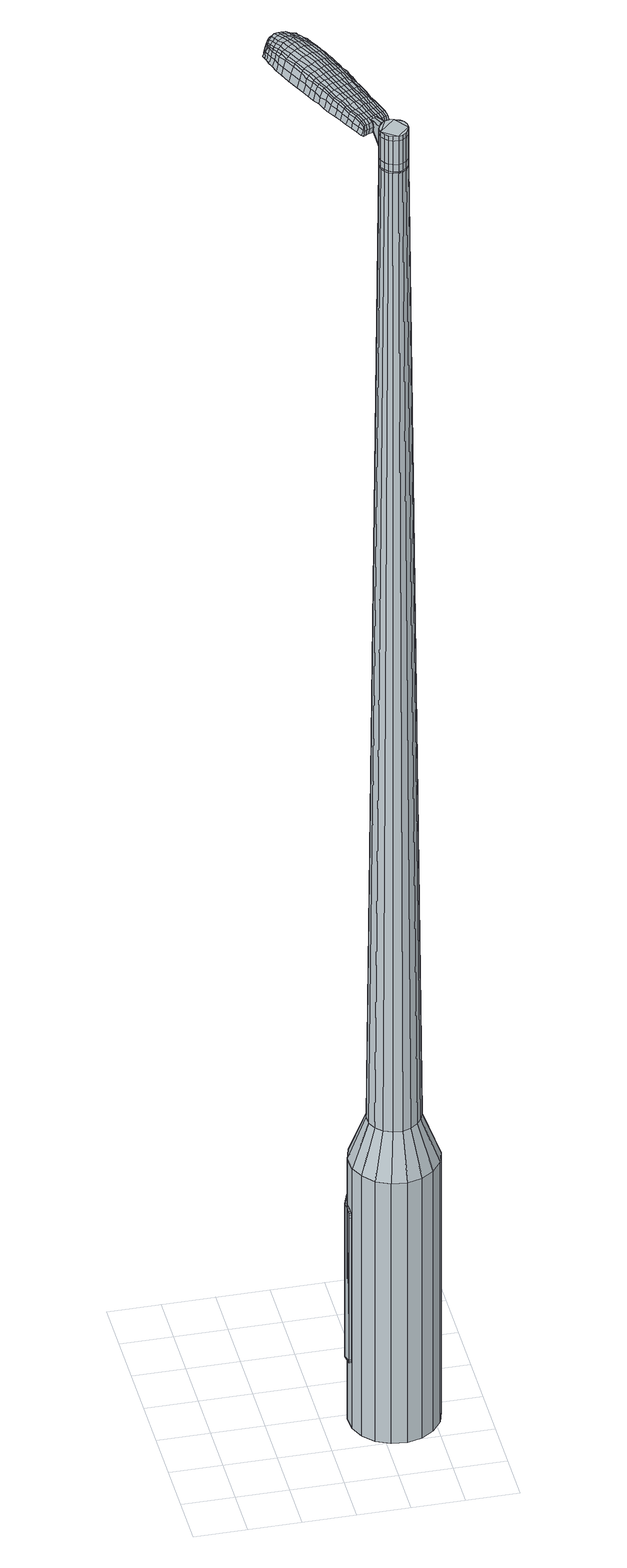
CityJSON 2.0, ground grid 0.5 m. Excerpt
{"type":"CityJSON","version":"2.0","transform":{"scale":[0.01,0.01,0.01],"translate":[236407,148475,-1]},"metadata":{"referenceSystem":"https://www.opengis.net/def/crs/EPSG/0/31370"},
"CityObjects":{
"object1":{"type":"GenericCityObject","attributes":{"cluster":215,"mean_distance_to_centroid":0.156,"new_centroid_x":236408.68,"new_centroid_y":148475.89,"mean_distance_to_camera":4.7,"H1":12.79,"H2":-1.35,"Z_final":109.41,"cluster2":-1,"proj_x":236411.1,"proj_y":148474.79,"id_line":52898,"bearing_l":24.34,"distance":2.65,"orientation":"left","G_obj":114.34},"geometry":[{"type":"MultiSurface","lod":"2","boundaries":[[[0,1,2,3]],[[1,4,5,2]],[[4,6,7,5]],[[6,8,9,7]],[[8,10,11,9]],[[10,12,13,11]],[[12,14,15,13]],[[14,16,17,15]],[[16,18,19,17]],[[18,20,21,19]],[[20,22,23,21]],[[22,24,25,23]],[[24,26,27,25]],[[26,28,29,27]],[[28,30,31,29]],[[30,32,33,31]],[[32,34,35,33]],[[34,0,3,35]],[[36,37,38,39]],[[38,40,41,42]],[[41,43,42]],[[42,44,45,46]],[[45,47,46]],[[46,48,49,50]],[[49,51,50]],[[42,46,50,38]],[[50,52,39,38]],[[53,36,39]],[[2,5,7,35]],[[7,9,11,15]],[[11,13,15]],[[15,17,19,23]],[[19,21,23]],[[23,25,27,31]],[[27,29,31]],[[15,23,31,7]],[[31,33,35,7]],[[3,2,35]],[[1,0,54,55]],[[0,34,56,54]],[[34,32,57,56]],[[32,30,58,57]],[[30,28,59,58]],[[28,26,60,59]],[[26,24,61,60]],[[24,22,62,61]],[[22,20,63,62]],[[20,18,64,63]],[[18,16,65,64]],[[16,14,66,65]],[[14,12,67,66]],[[12,10,68,67]],[[10,8,69,68]],[[8,6,70,69]],[[6,4,71,70]],[[4,1,55,71]],[[55,54,72,73]],[[54,56,74,72]],[[56,57,75,74]],[[57,58,76,75]],[[58,59,77,76]],[[59,60,78,77]],[[60,61,79,78]],[[61,62,80,79]],[[62,63,81,80]],[[63,64,82,81]],[[64,65,83,82]],[[65,66,84,83]],[[66,67,85,84]],[[67,68,86,85]],[[68,69,87,86]],[[69,70,88,87]],[[70,71,89,88]],[[71,55,73,89]],[[90,91,92,93]],[[94,95,91,90]],[[75,96,95,94]],[[97,98,96,75]],[[77,99,98,97]],[[78,100,99,77]],[[79,101,100,78]],[[80,102,101,79]],[[103,104,102,80]],[[105,106,104,103]],[[83,107,106,105]],[[108,109,107,83]],[[85,110,109,108]],[[111,112,110,85]],[[113,114,112,111]],[[115,116,114,113]],[[89,117,116,115]],[[93,92,117,89]],[[118,119,120,121]],[[122,118,121,123]],[[124,122,123,125]],[[126,124,125,127]],[[128,126,127,129]],[[130,128,129,131]],[[132,130,131,133]],[[134,132,133,135]],[[136,134,135,137]],[[138,136,137,139]],[[140,138,139,141]],[[142,140,141,143]],[[144,142,143,145]],[[146,144,145,147]],[[148,146,147,149]],[[150,148,149,151]],[[73,72,90,93]],[[72,74,94,90]],[[74,75,94]],[[76,97,75]],[[76,77,97]],[[81,103,80]],[[81,82,105,103]],[[82,83,105]],[[84,108,83]],[[84,85,108]],[[86,111,85]],[[86,87,113,111]],[[87,88,115,113]],[[88,89,115]],[[73,93,89]],[[152,153,92,91]],[[153,117,92]],[[154,116,117]],[[154,155,114,116]],[[155,156,112,114]],[[156,110,112]],[[157,109,110]],[[157,107,109]],[[158,106,107]],[[158,159,104,106]],[[159,102,104]],[[160,98,99]],[[160,96,98]],[[161,95,96]],[[161,152,91,95]],[[39,52,150,162]],[[153,152,163,151]],[[53,39,162,119]],[[152,161,120,163]],[[36,53,119,118]],[[161,96,121,120]],[[37,36,118,122]],[[96,160,123,121]],[[38,37,122,124]],[[160,99,125,123]],[[40,38,124,126]],[[99,100,127,125]],[[41,40,126,128]],[[100,101,129,127]],[[43,41,128,130]],[[101,102,131,129]],[[42,43,130,132]],[[102,159,133,131]],[[44,42,132,134]],[[159,158,135,133]],[[45,44,134,136]],[[158,107,137,135]],[[47,45,136,138]],[[107,157,139,137]],[[46,47,138,140]],[[157,110,141,139]],[[48,46,140,142]],[[110,156,143,141]],[[49,48,142,144]],[[156,155,145,143]],[[51,49,144,146]],[[155,154,147,145]],[[50,51,146,148]],[[154,117,149,147]],[[52,50,148,150]],[[117,153,151,149]],[[150,151,164,165]],[[151,163,166,164]],[[163,120,167,166]],[[120,119,168,167]],[[119,162,169,168]],[[162,150,165,169]],[[170,171,172,173]],[[174,170,173,175]],[[170,174,176,177]],[[171,170,177,178]],[[179,180,181,182]],[[183,179,182,184]],[[179,183,185,186]],[[180,179,186,187]],[[188,189,190,191]],[[192,188,191,193]],[[188,192,194,195]],[[189,188,195,196]],[[197,198,199,200]],[[201,197,200,202]],[[197,201,203,204]],[[198,197,204,205]],[[206,207,208,209]],[[210,206,209,211]],[[206,210,212,213]],[[207,206,213,214]],[[215,216,217,218]],[[219,215,218,220]],[[215,219,221,222]],[[216,215,222,223]],[[224,225,226,227]],[[216,224,227,217]],[[224,216,223,228]],[[225,224,228,229]],[[230,231,232,233]],[[225,230,233,226]],[[230,225,229,234]],[[231,230,234,235]],[[236,174,175,237]],[[231,236,237,232]],[[236,231,235,238]],[[174,236,238,176]],[[239,240,241,242]],[[243,239,242,244]],[[239,243,245,246]],[[240,239,246,247]],[[248,249,250,251]],[[240,248,251,241]],[[248,240,247,252]],[[249,248,252,253]],[[254,255,256,257]],[[249,254,257,250]],[[254,249,253,258]],[[255,254,258,259]],[[260,261,262,263]],[[255,260,263,256]],[[260,255,259,264]],[[261,260,264,265]],[[266,171,178,267]],[[261,266,267,262]],[[266,261,265,268]],[[171,266,268,172]],[[269,270,271,272]],[[273,269,272,274]],[[269,273,275,276]],[[270,269,276,277]],[[278,279,280,281]],[[270,278,281,271]],[[278,270,277,282]],[[279,278,282,283]],[[284,285,286,287]],[[279,284,287,280]],[[284,279,283,288]],[[285,284,288,289]],[[290,183,184,291]],[[285,290,291,286]],[[290,285,289,292]],[[183,290,292,185]],[[293,294,295,296]],[[297,293,296,298]],[[293,297,299,300]],[[294,293,300,301]],[[302,303,304,305]],[[294,302,305,295]],[[302,294,301,306]],[[303,302,306,307]],[[308,309,310,311]],[[303,308,311,304]],[[308,303,307,312]],[[309,308,312,313]],[[314,315,316,317]],[[309,314,317,310]],[[314,309,313,318]],[[315,314,318,319]],[[320,180,187,321]],[[315,320,321,316]],[[320,315,319,322]],[[180,320,322,181]],[[323,209,208,324]],[[325,323,324,326]],[[323,325,327,328]],[[209,323,328,211]],[[329,325,326,330]],[[331,329,330,332]],[[329,331,333,334]],[[325,329,334,327]],[[335,331,332,336]],[[337,335,336,338]],[[335,337,339,340]],[[331,335,340,333]],[[341,337,338,342]],[[343,341,342,344]],[[341,343,345,346]],[[337,341,346,339]],[[347,343,344,348]],[[198,347,348,199]],[[347,198,205,349]],[[343,347,349,345]],[[350,351,196,195]],[[352,350,195,194]],[[350,352,353,354]],[[351,350,354,355]],[[356,357,355,354]],[[358,356,354,353]],[[356,358,359,360]],[[357,356,360,361]],[[362,363,361,360]],[[364,362,360,359]],[[362,364,365,366]],[[363,362,366,367]],[[368,369,367,366]],[[370,368,366,365]],[[368,370,203,201]],[[369,368,201,202]],[[371,372,373,374]],[[273,371,374,275]],[[371,273,274,375]],[[372,371,375,376]],[[377,192,193,378]],[[372,377,378,373]],[[377,372,376,379]],[[192,377,379,194]],[[380,381,382,383]],[[219,380,383,221]],[[380,219,220,384]],[[381,380,384,385]],[[386,387,388,389]],[[381,386,389,382]],[[386,381,385,390]],[[387,386,390,391]],[[392,189,196,393]],[[387,392,393,388]],[[392,387,391,394]],[[189,392,394,190]],[[395,396,397,398]],[[177,395,398,178]],[[395,177,176,399]],[[396,395,399,400]],[[401,402,403,404]],[[396,401,404,397]],[[401,396,400,405]],[[402,401,405,406]],[[407,200,199,408]],[[402,407,408,403]],[[407,402,406,409]],[[200,407,409,202]],[[410,411,412,413]],[[182,410,413,184]],[[410,182,181,414]],[[411,410,414,415]],[[416,204,203,417]],[[411,416,417,412]],[[416,411,415,418]],[[204,416,418,205]],[[419,420,421,422]],[[297,419,422,299]],[[419,297,298,423]],[[420,419,423,424]],[[425,210,211,426]],[[420,425,426,421]],[[425,420,424,427]],[[210,425,427,212]],[[428,429,430,431]],[[243,428,431,245]],[[428,243,244,432]],[[429,428,432,433]],[[434,435,436,437]],[[429,434,437,430]],[[434,429,433,438]],[[435,434,438,439]],[[440,207,214,441]],[[435,440,441,436]],[[440,435,439,442]],[[207,440,442,208]],[[443,444,433,432]],[[242,443,432,244]],[[443,242,241,445]],[[444,443,445,446]],[[447,448,439,438]],[[444,447,438,433]],[[447,444,446,449]],[[448,447,449,450]],[[451,324,208,442]],[[448,451,442,439]],[[451,448,450,452]],[[324,451,452,326]],[[453,454,455,456]],[[300,453,456,301]],[[453,300,299,422]],[[454,453,422,421]],[[457,328,327,458]],[[454,457,458,455]],[[457,454,421,426]],[[328,457,426,211]],[[459,460,446,445]],[[251,459,445,241]],[[459,251,250,461]],[[460,459,461,462]],[[463,464,450,449]],[[460,463,449,446]],[[463,460,462,465]],[[464,463,465,466]],[[467,330,326,452]],[[464,467,452,450]],[[467,464,466,468]],[[330,467,468,332]],[[469,470,471,472]],[[306,469,472,307]],[[469,306,301,456]],[[470,469,456,455]],[[473,334,333,474]],[[470,473,474,471]],[[473,470,455,458]],[[334,473,458,327]],[[475,476,462,461]],[[257,475,461,250]],[[475,257,256,477]],[[476,475,477,478]],[[479,480,466,465]],[[476,479,465,462]],[[479,476,478,481]],[[480,479,481,482]],[[483,336,332,468]],[[480,483,468,466]],[[483,480,482,484]],[[336,483,484,338]],[[485,486,487,488]],[[312,485,488,313]],[[485,312,307,472]],[[486,485,472,471]],[[489,340,339,490]],[[486,489,490,487]],[[489,486,471,474]],[[340,489,474,333]],[[491,492,478,477]],[[263,491,477,256]],[[491,263,262,493]],[[492,491,493,494]],[[495,496,482,481]],[[492,495,481,478]],[[495,492,494,497]],[[496,495,497,498]],[[499,342,338,484]],[[496,499,484,482]],[[499,496,498,500]],[[342,499,500,344]],[[501,502,503,504]],[[318,501,504,319]],[[501,318,313,488]],[[502,501,488,487]],[[505,346,345,506]],[[502,505,506,503]],[[505,502,487,490]],[[346,505,490,339]],[[507,508,494,493]],[[267,507,493,262]],[[507,267,178,398]],[[508,507,398,397]],[[509,510,498,497]],[[508,509,497,494]],[[509,508,397,404]],[[510,509,404,403]],[[511,348,344,500]],[[510,511,500,498]],[[511,510,403,408]],[[348,511,408,199]],[[512,513,415,414]],[[322,512,414,181]],[[512,322,319,504]],[[513,512,504,503]],[[514,349,205,418]],[[513,514,418,415]],[[514,513,503,506]],[[349,514,506,345]],[[515,516,376,375]],[[272,515,375,274]],[[515,272,271,517]],[[516,515,517,518]],[[519,352,194,379]],[[516,519,379,376]],[[519,516,518,520]],[[352,519,520,353]],[[521,522,523,524]],[[222,521,524,223]],[[521,222,221,383]],[[522,521,383,382]],[[525,526,527,528]],[[522,525,528,523]],[[525,522,382,389]],[[526,525,389,388]],[[529,351,355,530]],[[526,529,530,527]],[[529,526,388,393]],[[351,529,393,196]],[[531,532,518,517]],[[281,531,517,271]],[[531,281,280,533]],[[532,531,533,534]],[[535,358,353,520]],[[532,535,520,518]],[[535,532,534,536]],[[358,535,536,359]],[[537,538,539,540]],[[228,537,540,229]],[[537,228,223,524]],[[538,537,524,523]],[[541,542,543,544]],[[538,541,544,539]],[[541,538,523,528]],[[542,541,528,527]],[[545,357,361,546]],[[542,545,546,543]],[[545,542,527,530]],[[357,545,530,355]],[[547,548,534,533]],[[287,547,533,280]],[[547,287,286,549]],[[548,547,549,550]],[[551,364,359,536]],[[548,551,536,534]],[[551,548,550,552]],[[364,551,552,365]],[[553,554,555,556]],[[234,553,556,235]],[[553,234,229,540]],[[554,553,540,539]],[[557,558,559,560]],[[554,557,560,555]],[[557,554,539,544]],[[558,557,544,543]],[[561,363,367,562]],[[558,561,562,559]],[[561,558,543,546]],[[363,561,546,361]],[[563,564,550,549]],[[291,563,549,286]],[[563,291,184,413]],[[564,563,413,412]],[[565,370,365,552]],[[564,565,552,550]],[[565,564,412,417]],[[370,565,417,203]],[[566,567,400,399]],[[238,566,399,176]],[[566,238,235,556]],[[567,566,556,555]],[[568,569,406,405]],[[567,568,405,400]],[[568,567,555,560]],[[569,568,560,559]],[[570,369,202,409]],[[569,570,409,406]],[[570,569,559,562]],[[369,570,562,367]],[[571,572,573,574]],[[574,573,575,576]],[[577,575,573,578]],[[578,573,572,579]],[[580,581,582,583]],[[583,582,584,585]],[[586,584,582,587]],[[587,582,581,588]],[[589,590,591,592]],[[592,591,593,594]],[[595,593,591,596]],[[596,591,590,597]],[[598,599,600,601]],[[601,600,602,603]],[[604,602,600,605]],[[605,600,599,606]],[[607,608,609,610]],[[610,609,611,612]],[[613,611,609,614]],[[614,609,608,615]],[[616,617,618,619]],[[619,618,620,621]],[[622,620,618,623]],[[623,618,617,624]],[[625,626,627,628]],[[628,627,617,616]],[[624,617,627,629]],[[629,627,626,630]],[[631,632,633,634]],[[634,633,626,625]],[[630,626,633,635]],[[635,633,632,636]],[[576,575,637,638]],[[638,637,632,631]],[[636,632,637,639]],[[639,637,575,577]],[[640,641,642,643]],[[643,642,644,645]],[[646,644,642,647]],[[647,642,641,648]],[[649,650,651,652]],[[652,651,641,640]],[[648,641,651,653]],[[653,651,650,654]],[[655,656,657,658]],[[658,657,650,649]],[[654,650,657,659]],[[659,657,656,660]],[[661,662,663,664]],[[664,663,656,655]],[[660,656,663,665]],[[665,663,662,666]],[[579,572,667,668]],[[668,667,662,661]],[[666,662,667,669]],[[669,667,572,571]],[[670,671,672,673]],[[673,672,674,675]],[[676,674,672,677]],[[677,672,671,678]],[[679,680,681,682]],[[682,681,671,670]],[[678,671,681,683]],[[683,681,680,684]],[[685,686,687,688]],[[688,687,680,679]],[[684,680,687,689]],[[689,687,686,690]],[[585,584,691,692]],[[692,691,686,685]],[[690,686,691,693]],[[693,691,584,586]],[[694,695,696,697]],[[697,696,698,699]],[[700,698,696,701]],[[701,696,695,702]],[[703,704,705,706]],[[706,705,695,694]],[[702,695,705,707]],[[707,705,704,708]],[[709,710,711,712]],[[712,711,704,703]],[[708,704,711,713]],[[713,711,710,714]],[[715,716,717,718]],[[718,717,710,709]],[[714,710,717,719]],[[719,717,716,720]],[[588,581,721,722]],[[722,721,716,715]],[[720,716,721,723]],[[723,721,581,580]],[[607,610,724,725]],[[725,724,726,727]],[[728,726,724,729]],[[729,724,610,612]],[[727,726,730,731]],[[731,730,732,733]],[[734,732,730,735]],[[735,730,726,728]],[[733,732,736,737]],[[737,736,738,739]],[[740,738,736,741]],[[741,736,732,734]],[[739,738,742,743]],[[743,742,744,745]],[[746,744,742,747]],[[747,742,738,740]],[[745,744,748,749]],[[749,748,599,598]],[[606,599,748,750]],[[750,748,744,746]],[[597,751,752,596]],[[596,752,753,595]],[[754,753,752,755]],[[755,752,751,756]],[[756,757,758,755]],[[755,758,759,754]],[[760,759,758,761]],[[761,758,757,762]],[[762,763,764,761]],[[761,764,765,760]],[[766,765,764,767]],[[767,764,763,768]],[[768,769,770,767]],[[767,770,771,766]],[[604,771,770,602]],[[602,770,769,603]],[[772,773,774,775]],[[775,774,674,676]],[[675,674,774,776]],[[776,774,773,777]],[[594,593,778,779]],[[779,778,773,772]],[[777,773,778,780]],[[780,778,593,595]],[[781,782,783,784]],[[784,783,620,622]],[[621,620,783,785]],[[785,783,782,786]],[[787,788,789,790]],[[790,789,782,781]],[[786,782,789,791]],[[791,789,788,792]],[[597,590,793,794]],[[794,793,788,787]],[[792,788,793,795]],[[795,793,590,589]],[[796,797,798,799]],[[799,798,578,579]],[[577,578,798,800]],[[800,798,797,801]],[[802,803,804,805]],[[805,804,797,796]],[[801,797,804,806]],[[806,804,803,807]],[[598,601,808,809]],[[809,808,803,802]],[[807,803,808,810]],[[810,808,601,603]],[[811,812,813,814]],[[814,813,583,585]],[[580,583,813,815]],[[815,813,812,816]],[[604,605,817,818]],[[818,817,812,811]],[[816,812,817,819]],[[819,817,605,606]],[[820,821,822,823]],[[823,822,698,700]],[[698,822,699]],[[699,822,821,824]],[[612,611,825,826]],[[826,825,821,820]],[[824,821,825,827]],[[827,825,611,613]],[[828,829,830,831]],[[831,830,644,646]],[[645,644,830,832]],[[832,830,829,833]],[[834,835,836,837]],[[837,836,829,828]],[[833,829,836,838]],[[838,836,835,839]],[[615,608,840,841]],[[841,840,835,834]],[[839,835,840,842]],[[842,840,608,607]],[[833,843,832]],[[832,843,643,645]],[[640,643,843,844]],[[844,843,845]],[[839,846,847,838]],[[838,847,843,833]],[[845,843,847,848]],[[848,847,846,849]],[[607,725,850,842]],[[842,850,846,839]],[[849,846,850,851]],[[851,850,725,727]],[[852,853,854,855]],[[855,854,701,702]],[[700,701,854,823]],[[823,854,853,820]],[[728,729,856,857]],[[857,856,853,852]],[[820,853,856,826]],[[826,856,729,612]],[[845,858,859,844]],[[844,859,652,640]],[[649,652,859,860]],[[860,859,858,861]],[[849,862,863,848]],[[848,863,858,845]],[[861,858,863,864]],[[864,863,862,865]],[[727,731,866,851]],[[851,866,862,849]],[[865,862,866,867]],[[867,866,731,733]],[[868,869,870,871]],[[871,870,707,708]],[[702,707,870,855]],[[855,870,869,852]],[[734,735,872,873]],[[873,872,869,868]],[[852,869,872,857]],[[857,872,735,728]],[[861,874,875,860]],[[860,875,658,649]],[[655,658,875,876]],[[876,875,874,877]],[[865,878,879,864]],[[864,879,874,861]],[[877,874,879,880]],[[880,879,878,881]],[[733,737,882,867]],[[867,882,878,865]],[[881,878,882,883]],[[883,882,737,739]],[[884,885,886,887]],[[887,886,713,714]],[[708,713,886,871]],[[871,886,885,868]],[[740,741,888,889]],[[889,888,885,884]],[[868,885,888,873]],[[873,888,741,734]],[[877,890,891,876]],[[876,891,664,655]],[[661,664,891,892]],[[892,891,890,893]],[[881,894,895,880]],[[880,895,890,877]],[[893,890,895,896]],[[896,895,894,897]],[[739,743,898,883]],[[883,898,894,881]],[[897,894,898,899]],[[899,898,743,745]],[[900,901,902,903]],[[903,902,719,720]],[[714,719,902,887]],[[887,902,901,884]],[[746,747,904,905]],[[905,904,901,900]],[[884,901,904,889]],[[889,904,747,740]],[[893,906,907,892]],[[892,907,668,661]],[[579,668,907,799]],[[799,907,906,796]],[[897,908,909,896]],[[896,909,906,893]],[[796,906,909,805]],[[805,909,908,802]],[[745,749,910,899]],[[899,910,908,897]],[[802,908,910,809]],[[809,910,749,598]],[[816,911,912,815]],[[815,912,723,580]],[[720,723,912,903]],[[903,912,911,900]],[[606,750,913,819]],[[819,913,911,816]],[[900,911,913,905]],[[905,913,750,746]],[[777,914,915,776]],[[776,915,673,675]],[[670,673,915,916]],[[916,915,914,917]],[[595,753,918,780]],[[780,918,914,777]],[[917,914,918,919]],[[919,918,753,754]],[[920,921,922,923]],[[923,922,623,624]],[[622,623,922,784]],[[784,922,921,781]],[[924,925,926,927]],[[927,926,921,920]],[[781,921,926,790]],[[790,926,925,787]],[[756,751,928,929]],[[929,928,925,924]],[[787,925,928,794]],[[794,928,751,597]],[[917,930,931,916]],[[916,931,682,670]],[[679,682,931,932]],[[932,931,930,933]],[[754,759,934,919]],[[919,934,930,917]],[[933,930,934,935]],[[935,934,759,760]],[[936,937,938,939]],[[939,938,629,630]],[[624,629,938,923]],[[923,938,937,920]],[[940,941,942,943]],[[943,942,937,936]],[[920,937,942,927]],[[927,942,941,924]],[[762,757,944,945]],[[945,944,941,940]],[[924,941,944,929]],[[929,944,757,756]],[[933,946,947,932]],[[932,947,688,679]],[[685,688,947,948]],[[948,947,946,949]],[[760,765,950,935]],[[935,950,946,933]],[[949,946,950,951]],[[951,950,765,766]],[[952,953,954,955]],[[955,954,635,636]],[[630,635,954,939]],[[939,954,953,936]],[[956,957,958,959]],[[959,958,953,952]],[[936,953,958,943]],[[943,958,957,940]],[[768,763,960,961]],[[961,960,957,956]],[[940,957,960,945]],[[945,960,763,762]],[[949,962,963,948]],[[948,963,692,685]],[[585,692,963,814]],[[814,963,962,811]],[[766,771,964,951]],[[951,964,962,949]],[[811,962,964,818]],[[818,964,771,604]],[[801,965,966,800]],[[800,966,639,577]],[[636,639,966,955]],[[955,966,965,952]],[[807,967,968,806]],[[806,968,965,801]],[[952,965,968,959]],[[959,968,967,956]],[[603,769,969,810]],[[810,969,967,807]],[[956,967,969,961]],[[961,969,769,768]],[[571,574,173,172]],[[574,576,175,173]],[[586,587,186,185]],[[587,588,187,186]],[[589,592,191,190]],[[592,594,193,191]],[[613,614,213,212]],[[614,615,214,213]],[[616,619,218,217]],[[619,621,220,218]],[[625,628,227,226]],[[628,616,217,227]],[[631,634,233,232]],[[634,625,226,233]],[[576,638,237,175]],[[638,631,232,237]],[[646,647,246,245]],[[647,648,247,246]],[[648,653,252,247]],[[653,654,253,252]],[[654,659,258,253]],[[659,660,259,258]],[[660,665,264,259]],[[665,666,265,264]],[[666,669,268,265]],[[669,571,172,268]],[[676,677,276,275]],[[677,678,277,276]],[[678,683,282,277]],[[683,684,283,282]],[[684,689,288,283]],[[689,690,289,288]],[[690,693,292,289]],[[693,586,185,292]],[[694,697,296,295]],[[697,699,298,296]],[[703,706,305,304]],[[706,694,295,305]],[[709,712,311,310]],[[712,703,304,311]],[[715,718,317,316]],[[718,709,310,317]],[[588,722,321,187]],[[722,715,316,321]],[[772,775,374,373]],[[775,676,275,374]],[[594,779,378,193]],[[779,772,373,378]],[[621,785,384,220]],[[785,786,385,384]],[[786,791,390,385]],[[791,792,391,390]],[[792,795,394,391]],[[795,589,190,394]],[[699,423,298]],[[699,824,424,423]],[[824,827,427,424]],[[827,613,212,427]],[[828,831,431,430]],[[831,646,245,431]],[[834,837,437,436]],[[837,828,430,437]],[[615,841,441,214]],[[841,834,436,441]],[[970,971,972,973]],[[974,975,973,972]],[[976,977,978,979]],[[980,981,982,983]],[[971,984,985,972]],[[986,974,972,985]],[[987,976,979,988]],[[989,990,981,980]],[[984,991,992,985]],[[992,993,986,985]],[[994,987,988,995]],[[996,990,989,997]],[[991,998,999,992]],[[999,1000,993,992]],[[1001,994,995,1002]],[[1003,996,997,1004]],[[1005,1006,1007,1008]],[[1009,1010,1006,1005]],[[1009,1011,1012,1010]],[[1011,1013,1014,1012]],[[1015,1016,1017,1018]],[[1019,1020,1016,1015]],[[1021,1022,1020,1019]],[[1023,1024,1022,1021]],[[1018,1007,1006,1015]],[[1015,1006,1010,1019]],[[1010,1012,1021,1019]],[[1012,1014,1023,1021]],[[979,978,975,974]],[[988,979,974,986]],[[993,995,988,986]],[[1000,1002,995,993]],[[980,983,977,976]],[[989,980,976,987]],[[997,989,987,994]],[[1004,997,994,1001]],[[981,1005,1008,982]],[[990,1009,1005,981]],[[1011,1009,990,996]],[[1013,1011,996,1003]],[[1025,1026,1027,1028]],[[1027,1029,1030,1031]],[[1027,1031,1032,1033]],[[1027,1033,1028]],[[1034,1025,1028,1035]],[[1036,1035,1028,1037]],[[1038,1037,1028]],[[1039,1027,1026,1040]],[[1041,1039,1040,1042]],[[1043,1041,1042,1044]],[[1045,1043,1044,1046]],[[1047,1045,1046,1048]],[[1048,1049,1050,1051]],[[1048,1051,1052,1053]],[[1048,1053,1054,1055]],[[1054,1056,1057,1058]],[[1054,1058,1059,1060]],[[1054,1060,1055]],[[1048,1055,1047]],[[1061,1062,1026,1025]],[[1063,1064,1029,1027]],[[1065,1066,1038,1028]],[[1062,1067,1040,1026]],[[1068,1063,1027,1039]],[[1067,1069,1042,1040]],[[1070,1068,1039,1041]],[[1069,1071,1044,1042]],[[1072,1070,1041,1043]],[[1071,1073,1046,1044]],[[1074,1072,1043,1045]],[[1073,1075,1048,1046]],[[1076,1074,1045,1047]],[[1075,1077,1049,1048]],[[1078,1079,1056,1054]],[[1080,1076,1047,1055]],[[1050,1049,1077,1081]],[[1051,1050,1081,1082]],[[1052,1051,1082,1083]],[[1053,1052,1083,1084]],[[1054,1053,1084,1078]],[[1085,1061,1025,1034]],[[1086,1085,1034,1035]],[[1087,1086,1035,1036]],[[1088,1087,1036,1037]],[[1066,1088,1037,1038]],[[1030,1029,1064,1089]],[[1057,1056,1079,1090]],[[1031,1030,1089,1091]],[[1032,1031,1091,1092]],[[1033,1032,1092,1093]],[[1028,1033,1093,1065]],[[1058,1057,1090,1094]],[[1059,1058,1094,1095]],[[1060,1059,1095,1096]],[[1055,1060,1096,1080]]]}]}
},
"vertices":[
[148,128,384],[163,132,384],[163,132,96],[148,128,96],[177,130,384],[177,130,96],[190,124,384],[190,124,96],[201,113,384],[201,113,96],[207,100,384],[207,100,96],[208,85,384],[208,85,96],[204,71,384],[204,71,96],[195,59,384],[195,59,96],[183,51,384],[183,51,96],[169,47,384],[169,47,96],[154,49,384],[154,49,96],[141,55,384],[141,55,96],[131,66,384],[131,66,96],[125,79,384],[125,79,96],[124,94,384],[124,94,96],[128,108,384],[128,108,96],[136,120,384],[136,120,96],[154,95,1524],[152,91,1524],[153,86,1524],[160,102,1524],[155,82,1524],[158,79,1524],[167,76,1524],[162,77,1524],[171,77,1524],[175,80,1524],[179,88,1524],[178,84,1524],[179,93,1524],[177,97,1524],[169,102,1524],[174,100,1524],[165,103,1524],[156,99,1524],[155,112,429],[164,115,429],[148,108,429],[143,100,429],[141,92,429],[141,83,429],[145,75,429],[151,69,429],[159,65,429],[168,64,429],[176,67,429],[183,72,429],[188,79,429],[191,87,429],[190,96,429],[187,104,429],[180,110,429],[173,114,429],[160,102,1483],[165,103,1483],[156,99,1483],[154,95,1483],[152,91,1483],[153,86,1483],[155,82,1483],[158,79,1483],[162,77,1483],[167,76,1483],[171,77,1483],[175,80,1483],[178,84,1483],[179,88,1483],[179,93,1483],[177,97,1483],[174,100,1483],[169,102,1483],[160,101,1483],[160,101,1485],[165,102,1485],[165,102,1483],[157,99,1483],[157,99,1485],[154,95,1485],[153,91,1483],[153,91,1485],[153,86,1485],[155,82,1485],[158,79,1485],[162,77,1485],[167,77,1483],[167,77,1485],[171,78,1483],[171,78,1485],[175,80,1485],[177,84,1483],[177,84,1485],[179,88,1485],[178,93,1483],[178,93,1485],[176,97,1483],[176,97,1485],[173,100,1483],[173,100,1485],[169,102,1485],[154,95,1519],[156,99,1519],[156,99,1493],[154,95,1493],[152,91,1519],[152,91,1493],[153,86,1519],[153,86,1493],[155,82,1519],[155,82,1493],[158,79,1519],[158,79,1493],[162,77,1519],[162,77,1493],[167,76,1519],[167,76,1493],[171,77,1519],[171,77,1493],[175,80,1519],[175,80,1493],[178,84,1519],[178,84,1493],[179,88,1519],[179,88,1493],[179,93,1519],[179,93,1493],[177,97,1519],[177,97,1493],[174,100,1519],[174,100,1493],[169,102,1519],[169,102,1493],[165,103,1519],[165,103,1493],[160,102,1485],[165,103,1485],[174,100,1485],[177,97,1485],[179,93,1485],[178,84,1485],[171,77,1485],[167,76,1485],[152,91,1485],[156,99,1485],[160,102,1519],[160,102,1493],[155,120,1513],[155,120,1518],[153,119,1513],[150,117,1513],[150,117,1518],[153,119,1518],[140,194,1519],[142,188,1518],[143,190,1509],[141,196,1510],[136,202,1519],[137,204,1510],[135,201,1526],[139,193,1525],[141,186,1525],[105,179,1519],[108,172,1518],[110,172,1525],[106,178,1525],[101,186,1519],[103,186,1526],[99,187,1510],[103,179,1510],[106,173,1509],[90,253,1519],[94,254,1519],[93,255,1513],[90,254,1513],[87,250,1519],[87,251,1513],[88,249,1524],[91,251,1524],[94,253,1524],[121,185,1530],[124,179,1529],[127,180,1529],[124,187,1530],[117,194,1531],[120,195,1531],[114,192,1530],[118,184,1530],[121,177,1529],[154,112,1512],[157,113,1512],[156,114,1517],[154,113,1517],[152,111,1512],[151,112,1517],[151,111,1506],[154,113,1506],[157,114,1506],[114,248,1519],[116,245,1519],[117,246,1512],[115,249,1512],[113,250,1518],[113,251,1512],[112,249,1522],[113,247,1523],[115,244,1524],[118,241,1519],[121,236,1519],[122,237,1512],[119,242,1512],[117,240,1524],[120,235,1525],[124,231,1519],[127,223,1519],[128,225,1511],[125,232,1511],[123,229,1526],[126,222,1526],[132,213,1519],[133,215,1510],[131,212,1526],[166,125,1513],[164,133,1513],[163,131,1518],[166,124,1517],[168,120,1512],[167,121,1516],[169,121,1506],[167,127,1507],[164,134,1507],[161,140,1514],[158,147,1515],[157,145,1520],[160,138,1519],[162,141,1507],[159,148,1507],[156,154,1515],[153,161,1516],[152,159,1522],[155,152,1521],[156,155,1508],[154,162,1508],[150,167,1517],[148,174,1517],[147,173,1524],[149,166,1523],[151,169,1508],[149,176,1509],[145,181,1518],[144,180,1524],[146,183,1509],[81,234,1519],[82,231,1519],[84,231,1524],[83,234,1523],[81,236,1518],[82,236,1522],[79,237,1512],[80,234,1512],[81,231,1512],[84,226,1519],[86,221,1519],[87,221,1525],[85,226,1524],[82,226,1512],[84,221,1512],[88,215,1519],[91,208,1519],[93,208,1526],[89,215,1526],[86,215,1511],[89,208,1511],[96,197,1519],[98,197,1526],[94,198,1510],[139,113,1513],[135,120,1513],[134,120,1507],[137,114,1507],[142,108,1512],[140,109,1506],[142,109,1516],[140,113,1517],[137,120,1518],[132,126,1514],[128,133,1515],[127,134,1507],[130,127,1507],[133,126,1519],[130,133,1520],[125,140,1515],[121,146,1516],[119,147,1508],[123,140,1508],[126,140,1521],[123,146,1522],[118,153,1517],[114,159,1517],[113,160,1509],[116,153,1508],[120,153,1523],[116,159,1524],[111,166,1518],[109,166,1509],[113,166,1524],[152,118,1519],[154,119,1519],[149,125,1520],[151,126,1520],[146,123,1520],[149,117,1519],[146,131,1522],[148,133,1522],[142,138,1523],[145,139,1523],[140,137,1523],[143,130,1521],[139,145,1524],[142,146,1524],[136,152,1525],[139,153,1525],[133,150,1525],[136,144,1524],[133,158,1526],[136,160,1526],[130,165,1527],[133,166,1527],[127,164,1527],[130,157,1526],[127,172,1528],[130,173,1528],[124,170,1528],[92,249,1527],[96,250,1527],[89,246,1526],[91,242,1527],[94,244,1528],[97,246,1528],[97,239,1529],[100,240,1529],[93,236,1528],[96,230,1530],[100,232,1530],[103,233,1530],[103,225,1531],[106,227,1531],[99,223,1530],[103,215,1531],[106,217,1531],[110,218,1531],[112,205,1531],[115,207,1531],[108,204,1531],[81,239,1518],[82,242,1519],[81,242,1513],[80,239,1513],[82,238,1523],[83,240,1523],[84,246,1519],[83,246,1513],[85,245,1524],[111,251,1518],[108,253,1518],[108,251,1523],[111,250,1523],[111,252,1513],[109,254,1513],[105,254,1519],[101,255,1519],[102,253,1524],[105,252,1523],[105,255,1513],[101,256,1513],[97,255,1519],[98,253,1524],[97,256,1513],[137,192,1528],[136,191,1528],[138,185,1528],[140,185,1527],[134,200,1528],[132,199,1529],[133,190,1529],[130,189,1530],[133,182,1529],[136,184,1528],[130,199,1529],[127,198,1530],[127,188,1530],[130,181,1529],[123,196,1531],[108,179,1528],[110,180,1529],[106,188,1529],[104,187,1528],[111,172,1527],[113,174,1528],[114,182,1529],[110,190,1530],[117,175,1528],[143,107,1512],[145,108,1512],[145,109,1517],[143,108,1517],[142,107,1506],[144,108,1506],[148,109,1512],[148,110,1517],[147,110,1506],[168,118,1512],[166,117,1512],[167,118,1506],[168,119,1506],[167,119,1517],[165,118,1517],[164,116,1512],[162,115,1512],[162,116,1506],[164,117,1506],[163,117,1517],[161,116,1517],[159,114,1512],[159,115,1506],[159,115,1517],[165,124,1519],[163,123,1519],[162,131,1520],[160,130,1520],[161,122,1519],[159,121,1519],[158,129,1520],[156,128,1520],[156,120,1519],[153,127,1520],[141,113,1519],[143,114,1519],[140,121,1520],[138,120,1520],[146,115,1519],[143,122,1520],[159,138,1521],[158,137,1521],[156,144,1522],[155,144,1522],[155,136,1521],[153,135,1521],[153,143,1522],[150,142,1523],[150,134,1522],[147,140,1523],[134,127,1521],[136,127,1521],[133,134,1522],[131,133,1522],[139,129,1521],[136,135,1522],[154,151,1523],[152,151,1523],[151,158,1524],[149,158,1524],[150,150,1523],[147,148,1524],[147,156,1525],[144,155,1525],[145,147,1524],[142,154,1525],[128,140,1523],[130,141,1523],[126,147,1524],[124,146,1524],[133,142,1524],[130,149,1525],[148,165,1525],[146,164,1525],[145,172,1526],[144,171,1526],[144,163,1526],[141,162,1526],[141,170,1527],[139,169,1527],[139,161,1526],[136,168,1527],[121,153,1525],[123,154,1525],[120,160,1526],[118,160,1526],[126,155,1526],[123,162,1527],[143,179,1527],[141,178,1527],[139,177,1527],[136,176,1528],[133,174,1528],[114,166,1527],[116,167,1527],[120,169,1528],[83,236,1525],[84,238,1525],[84,232,1526],[85,235,1526],[86,242,1526],[88,238,1527],[112,248,1525],[109,249,1525],[111,246,1526],[113,245,1525],[106,250,1525],[103,251,1526],[105,247,1527],[108,247,1526],[99,251,1526],[101,247,1527],[86,227,1526],[87,229,1527],[88,222,1527],[90,224,1528],[90,233,1528],[93,227,1529],[116,240,1526],[114,241,1527],[117,235,1528],[119,235,1527],[111,241,1527],[107,242,1528],[110,235,1529],[114,235,1528],[104,241,1528],[107,235,1530],[91,216,1528],[92,218,1529],[94,208,1528],[96,210,1529],[95,220,1529],[99,212,1530],[121,229,1528],[119,229,1528],[123,222,1529],[125,222,1528],[116,229,1529],[113,229,1530],[117,221,1530],[120,221,1530],[110,228,1530],[113,220,1531],[99,198,1529],[101,199,1529],[104,201,1530],[129,211,1528],[128,211,1529],[125,210,1530],[122,209,1530],[118,208,1531],[141,189,1509],[141,187,1518],[138,194,1518],[139,195,1509],[135,202,1519],[136,203,1510],[134,200,1525],[137,192,1525],[140,186,1525],[111,173,1525],[110,173,1518],[106,180,1518],[108,179,1525],[103,187,1519],[104,187,1525],[101,188,1510],[104,180,1509],[108,174,1509],[94,253,1513],[94,252,1519],[91,251,1519],[91,252,1513],[89,248,1519],[88,249,1513],[89,247,1524],[92,250,1524],[95,251,1524],[127,180,1528],[124,179,1528],[121,186,1529],[124,187,1529],[117,194,1529],[120,195,1529],[114,192,1529],[118,184,1529],[121,178,1528],[155,116,1516],[156,115,1512],[153,114,1512],[153,115,1516],[151,113,1512],[151,114,1516],[150,113,1506],[153,115,1506],[156,116,1506],[115,245,1512],[114,244,1519],[113,246,1518],[113,248,1512],[111,248,1518],[112,249,1512],[111,247,1522],[112,246,1523],[113,243,1523],[120,236,1512],[119,235,1519],[117,240,1519],[117,241,1512],[116,239,1524],[118,234,1525],[126,224,1511],[125,223,1519],[122,230,1519],[123,231,1511],[121,228,1525],[124,221,1526],[130,212,1519],[131,214,1510],[129,211,1526],[161,131,1518],[162,132,1513],[164,125,1513],[164,124,1517],[166,120,1512],[165,121,1515],[167,121,1506],[165,126,1506],[162,133,1507],[156,145,1520],[156,146,1514],[159,139,1514],[158,138,1519],[160,140,1507],[157,147,1507],[150,159,1522],[151,160,1516],[154,153,1515],[153,152,1521],[155,155,1508],[152,162,1508],[145,172,1523],[146,174,1517],[148,167,1516],[148,165,1522],[149,168,1508],[147,175,1508],[143,180,1517],[142,179,1524],[144,182,1509],[85,231,1523],[84,231,1519],[83,234,1518],[84,234,1523],[83,236,1518],[84,236,1522],[81,236,1512],[82,234,1512],[83,231,1512],[89,221,1525],[88,221,1519],[86,227,1519],[87,227,1524],[84,227,1512],[86,222,1512],[94,208,1526],[93,208,1519],[90,216,1519],[91,216,1525],[88,216,1511],[91,209,1511],[98,198,1519],[99,198,1526],[96,199,1510],[135,121,1507],[137,121,1513],[140,114,1513],[139,115,1506],[143,110,1512],[142,110,1506],[143,111,1515],[141,114,1517],[138,121,1518],[128,135,1507],[130,134,1514],[133,127,1514],[132,128,1507],[135,127,1519],[131,134,1520],[121,148,1508],[123,147,1516],[126,141,1515],[125,141,1508],[128,141,1521],[125,147,1522],[114,161,1508],[116,160,1517],[120,154,1516],[118,154,1508],[121,154,1522],[118,160,1523],[113,167,1517],[111,167,1509],[115,167,1524],[151,119,1518],[154,120,1518],[148,125,1519],[151,126,1519],[146,124,1519],[149,118,1518],[145,132,1520],[148,133,1520],[142,139,1521],[145,140,1521],[139,138,1521],[143,131,1520],[139,146,1523],[142,147,1523],[136,152,1524],[139,153,1524],[133,151,1524],[136,144,1523],[133,159,1525],[136,160,1525],[130,166,1526],[133,167,1526],[127,164,1526],[130,158,1525],[127,172,1527],[130,174,1527],[124,171,1527],[96,249,1526],[93,247,1526],[90,245,1525],[92,242,1526],[95,244,1526],[98,245,1526],[100,239,1528],[97,238,1528],[94,236,1527],[97,230,1528],[100,232,1529],[103,233,1529],[106,226,1530],[103,225,1530],[100,223,1529],[103,215,1530],[107,217,1530],[110,218,1530],[115,207,1530],[112,205,1530],[109,204,1530],[83,241,1513],[84,240,1518],[83,238,1518],[81,238,1512],[84,237,1523],[85,240,1523],[86,245,1519],[85,245,1513],[87,243,1523],[108,249,1523],[108,251,1518],[110,249,1518],[110,248,1523],[111,251,1512],[108,252,1512],[102,251,1523],[101,253,1519],[105,252,1519],[105,251,1523],[105,253,1513],[101,254,1513],[98,253,1519],[98,251,1524],[97,254,1513],[138,185,1527],[135,191,1527],[136,192,1527],[139,185,1526],[133,200,1527],[132,199,1528],[132,183,1528],[130,189,1528],[132,190,1528],[135,184,1527],[129,199,1528],[126,198,1529],[127,188,1529],[130,182,1528],[123,196,1529],[107,188,1528],[110,180,1527],[109,180,1527],[105,187,1527],[112,173,1526],[114,174,1527],[114,182,1528],[110,190,1528],[117,176,1527],[144,111,1516],[144,110,1512],[143,109,1512],[144,110,1516],[143,110,1506],[147,111,1512],[147,112,1516],[147,112,1506],[166,120,1506],[165,119,1512],[166,119,1512],[167,120,1506],[165,120,1516],[164,120,1516],[161,118,1506],[161,117,1512],[163,118,1512],[163,119,1506],[162,119,1516],[160,118,1516],[158,116,1512],[158,117,1506],[158,117,1516],[163,124,1518],[161,131,1519],[160,130,1519],[158,122,1518],[161,123,1518],[158,129,1519],[155,128,1519],[156,121,1518],[153,127,1519],[140,121,1519],[143,115,1518],[142,114,1518],[139,121,1519],[146,116,1518],[143,123,1519],[157,137,1520],[158,138,1520],[155,144,1521],[154,144,1521],[153,135,1520],[155,136,1520],[152,143,1521],[150,142,1521],[150,134,1520],[147,141,1521],[133,135,1521],[136,128,1520],[135,128,1520],[132,134,1521],[139,129,1520],[136,136,1521],[151,151,1522],[152,151,1522],[150,158,1523],[149,158,1523],[147,149,1522],[149,150,1522],[146,157,1523],[144,156,1524],[144,148,1523],[141,155,1524],[126,148,1523],[130,141,1522],[129,141,1522],[125,147,1523],[133,143,1522],[130,149,1523],[146,165,1524],[147,165,1524],[144,172,1525],[143,171,1525],[141,163,1525],[144,164,1524],[141,170,1525],[138,169,1526],[138,161,1525],[135,168,1526],[120,161,1525],[123,155,1524],[122,154,1524],[119,160,1525],[126,156,1524],[123,163,1525],[140,178,1526],[141,178,1526],[135,176,1527],[138,177,1526],[132,175,1527],[117,168,1526],[115,167,1526],[120,169,1526],[85,238,1524],[85,235,1524],[86,232,1525],[86,234,1525],[87,241,1525],[89,238,1525],[111,245,1525],[109,247,1524],[111,246,1524],[112,243,1525],[104,246,1526],[103,249,1525],[106,249,1524],[108,245,1525],[99,249,1525],[101,246,1526],[88,229,1526],[88,227,1526],[90,222,1526],[91,223,1527],[91,233,1526],[93,226,1527],[116,234,1527],[113,240,1526],[115,239,1526],[117,234,1526],[110,234,1528],[107,241,1527],[110,240,1526],[113,235,1527],[104,240,1527],[107,234,1528],[93,218,1527],[92,216,1527],[95,209,1527],[96,210,1528],[96,220,1528],[100,213,1529],[122,221,1528],[119,229,1527],[120,228,1527],[123,221,1527],[116,220,1529],[113,228,1529],[116,229,1528],[119,221,1528],[109,228,1529],[113,219,1530],[101,199,1528],[100,198,1528],[105,201,1529],[127,210,1528],[128,210,1528],[121,209,1529],[124,210,1529],[118,208,1530],[167,121,1508],[161,118,1508],[148,148,1509],[155,151,1509],[140,168,1510],[148,172,1510],[124,204,1512],[133,208,1512],[140,192,1511],[132,188,1511],[117,221,1513],[111,233,1514],[119,237,1514],[125,225,1513],[154,115,1508],[141,145,1509],[132,165,1510],[116,201,1512],[123,184,1511],[108,217,1513],[103,229,1514],[148,112,1508],[134,142,1509],[124,161,1510],[107,197,1512],[115,180,1511],[95,226,1514],[100,213,1513],[142,110,1508],[127,138,1509],[117,157,1510],[99,193,1512],[106,177,1511],[87,222,1514],[91,209,1513],[105,245,1514],[102,249,1514],[108,252,1514],[113,248,1514],[97,242,1514],[95,246,1514],[90,238,1514],[89,243,1514],[82,235,1514],[83,240,1514],[97,252,1515],[93,253,1515],[94,254,1515],[101,254,1515],[93,250,1515],[92,253,1515],[89,248,1515],[91,253,1515],[85,247,1515],[90,252,1515],[123,91,334],[122,95,334],[122,95,165],[123,81,171],[123,91,165],[123,87,165],[123,84,166],[123,82,167],[123,81,169],[123,87,334],[123,84,333],[123,82,332],[123,81,331],[123,81,328],[127,109,165],[127,109,334],[135,121,165],[135,121,334],[148,129,165],[148,129,334],[162,133,165],[162,133,334],[177,132,165],[177,132,334],[181,130,334],[185,129,334],[187,127,333],[189,127,332],[190,126,331],[191,126,328],[181,130,165],[191,126,171],[190,126,169],[189,127,167],[187,127,166],[185,129,165],[125,91,334],[125,95,334],[125,95,165],[125,91,165],[126,81,171],[126,81,328],[129,108,334],[129,108,165],[137,119,334],[137,119,165],[149,127,334],[149,127,165],[163,130,334],[163,130,165],[176,129,334],[176,129,165],[180,128,334],[189,123,328],[189,123,171],[180,128,165],[183,126,334],[186,125,333],[188,124,332],[189,123,331],[126,87,334],[126,84,333],[126,82,332],[126,81,331],[126,87,165],[189,123,169],[126,84,166],[126,82,167],[126,81,169],[188,124,167],[186,125,166],[183,126,165]
]}
